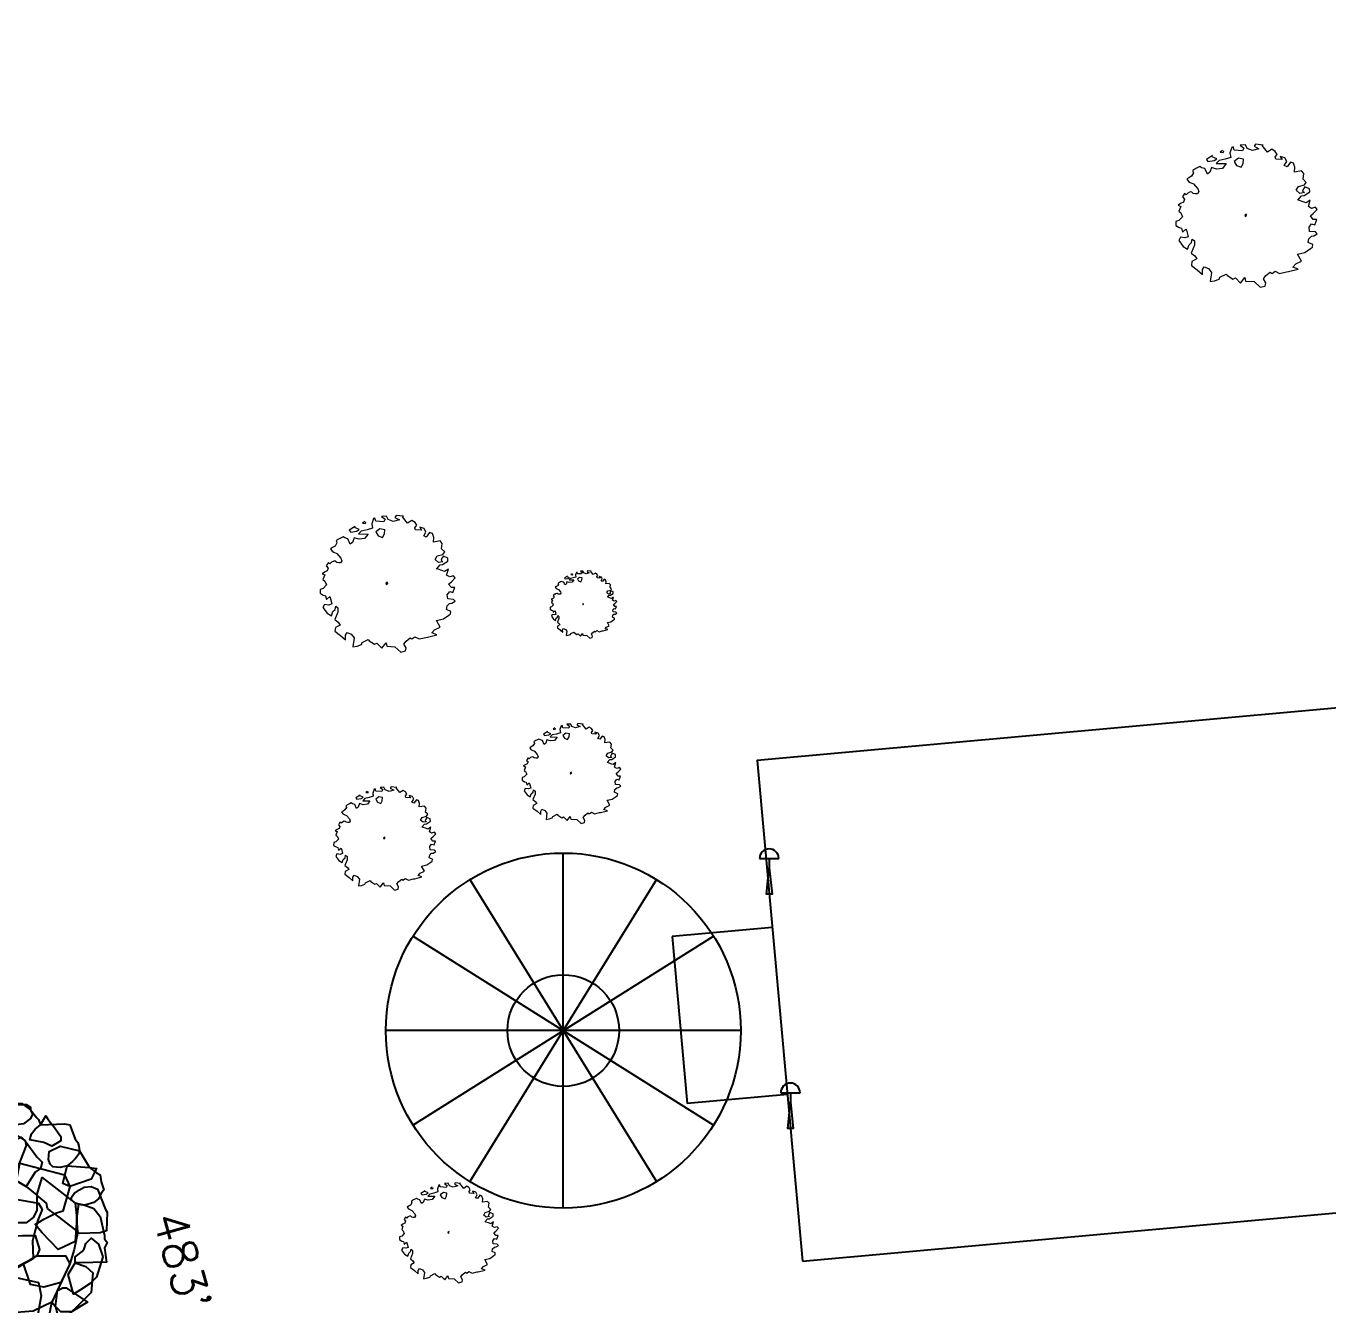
# Model space of a CAD drawing. Extents: x 2080 to 102399, y 2071 to 93424.
# Drawn here: x 75974 to 76906, y 77475 to 78391 of the extents above; entities that cross this region are included whole.
import ezdxf

# ---------------------------------------------------------------- set-up
doc = ezdxf.new("R2010")
doc.units = 0
doc.header["$LTSCALE"] = 20
doc.header["$MEASUREMENT"] = 0
doc.header["$PDMODE"] = 34
doc.header["$PDSIZE"] = 5
for name, color, linetype in [('DIMLINE', 254, 'Continuous'), ('ELEC', 11, 'Continuous'), ('PLANTS', 3, 'Continuous'), ('proposed tree', 3, 'Continuous')]:
    doc.layers.add(name, color=color, linetype=linetype)
doc.layers.add('Mango tree', color=96, linetype='Continuous', lineweight=5)
doc.layers.add('sappotta', color=114, linetype='Continuous', lineweight=5)
doc.styles.add('STYLE1', font='romans.shx')
doc.dimstyles.get("Standard").update_dxf_attribs({"dimtxt": 24, "dimasz": 12, "dimexe": 0.18, "dimexo": 0.0625, "dimgap": 0, "dimtad": 1, "dimzin": 1, "dimdsep": 46, "dimlunit": 4, "dimtxsty": 'STYLE1', "dimblk": 'BLK', "dimcen": 0, "dimse1": 1, "dimse2": 1, "dimclrt": 3, "dimazin": 0, "dimtfac": 1, "dimtix": 1, "dimtmove": 2, "dimatfit": 3, "dimldrblk": 'BLK', "dimfxl": 1, "dimtolj": 1, "dimtzin": 0, "dimarcsym": 0})

# ---------------------------------------------------------------- blocks, each defined once
blk = doc.blocks.new('NEEM')
at = {"layer": 'sappotta', "linetype": 'Continuous'}
for p, q in [((-0.359, 1.043), (-0.396, 1.016)), ((-0.345, 1.011), (-0.34, 1.039)), ((-0.213, 1.092), (-0.242, 1.007)), ((-0.191, 1.099), (-0.213, 1.092)), ((-0.177, 1.048), (-0.191, 1.099)), ((-0.043, 1.039), (-0.177, 1.048)), ((0.003, 1.132), (-0.083, 1.127)), ((-0.083, 1.127), (-0.023, 1.083)), ((-0.023, 1.083), (-0.043, 1.039)), ((0.03, 1.077), (0.003, 1.132)), ((0.114, 1.043), (0.03, 1.077)), ((0.216, 1.072), (0.114, 1.043)), ((0.162, 1.144), (0.142, 1.112)), ((0.142, 1.112), (0.216, 1.072)), ((0.283, 1.13), (0.162, 1.144)), ((0.267, 1.123), (0.283, 1.13)), ((0.351, 1.016), (0.267, 1.123)), ((0.421, 1.063), (0.351, 1.016)), ((0.473, 1.03), (0.421, 1.063)), ((0.501, 0.982), (0.473, 1.03)), ((-0.517, 0.963), (-0.614, 0.901)), ((-0.614, 0.901), (-0.589, 0.87)), ((-0.589, 0.87), (-0.494, 0.884)), ((-0.521, 0.945), (-0.521, 0.945)), ((-0.449, 0.913), (-0.521, 0.945)), ((-0.494, 0.884), (-0.449, 0.913)), ((-0.415, 0.884), (-0.459, 0.839)), ((-0.459, 0.839), (-0.303, 0.837)), ((-0.32, 0.906), (-0.415, 0.884)), ((-0.396, 1.016), (-0.345, 1.011)), ((-0.303, 0.837), (-0.361, 0.762)), ((-0.23, 0.935), (-0.32, 0.906)), ((-0.242, 1.007), (-0.23, 0.935)), ((-0.108, 0.922), (-0.177, 0.872)), ((-0.177, 0.872), (-0.139, 0.809)), ((-0.027, 0.908), (-0.108, 0.922)), ((-0.067, 0.78), (-0.034, 0.839)), ((-0.034, 0.839), (-0.027, 0.908)), ((0.472, 0.942), (0.501, 0.982)), ((0.483, 0.908), (0.472, 0.942)), ((0.581, 0.9), (0.483, 0.908)), ((0.551, 0.95), (0.581, 0.9)), ((0.627, 0.928), (0.551, 0.95)), ((0.616, 0.806), (0.654, 0.87)), ((0.654, 0.87), (0.627, 0.928)), ((0.715, 0.86), (0.66, 0.788)), ((0.762, 0.844), (0.715, 0.86)), ((0.783, 0.779), (0.762, 0.844)), ((-0.85, 0.638), (-0.892, 0.613)), ((-0.818, 0.692), (-0.85, 0.638)), ((-0.783, 0.757), (-0.83, 0.729)), ((-0.83, 0.729), (-0.826, 0.714)), ((-0.826, 0.714), (-0.818, 0.692)), ((-0.749, 0.774), (-0.783, 0.757)), ((-0.717, 0.789), (-0.749, 0.774)), ((-0.689, 0.772), (-0.717, 0.789)), ((-0.638, 0.758), (-0.689, 0.772)), ((-0.598, 0.672), (-0.638, 0.758)), ((-0.562, 0.699), (-0.598, 0.672)), ((-0.533, 0.776), (-0.562, 0.699)), ((-0.452, 0.75), (-0.533, 0.776)), ((-0.361, 0.762), (-0.452, 0.75)), ((-0.139, 0.809), (-0.067, 0.78)), ((0.66, 0.788), (0.616, 0.806)), ((0.776, 0.704), (0.783, 0.779)), ((0.888, 0.723), (0.776, 0.704)), ((0.924, 0.679), (0.888, 0.723)), ((0.913, 0.591), (0.924, 0.679)), ((-0.892, 0.613), (-0.923, 0.594)), ((-0.923, 0.594), (-0.895, 0.555)), ((-0.895, 0.555), (-0.868, 0.54)), ((-0.868, 0.54), (-0.818, 0.517)), ((-0.818, 0.517), (-0.752, 0.44)), ((-0.752, 0.44), (-0.735, 0.394)), ((0.804, 0.415), (0.84, 0.475)), ((0.86, 0.367), (0.804, 0.415)), ((0.84, 0.475), (0.934, 0.5)), ((0.917, 0.437), (0.904, 0.404)), ((0.964, 0.541), (0.913, 0.591)), ((0.942, 0.471), (0.917, 0.437)), ((0.934, 0.5), (0.964, 0.541)), ((1.014, 0.439), (0.942, 0.471)), ((1.018, 0.389), (1.014, 0.439)), ((-1.023, 0.208), (-1.062, 0.182)), ((-0.978, 0.229), (-1.023, 0.208)), ((-0.96, 0.366), (-0.994, 0.31)), ((-0.994, 0.31), (-0.961, 0.275)), ((-0.961, 0.275), (-0.978, 0.229)), ((-0.935, 0.345), (-0.96, 0.366)), ((-0.908, 0.372), (-0.935, 0.345)), ((-0.87, 0.389), (-0.908, 0.372)), ((-0.846, 0.386), (-0.87, 0.389)), ((-0.821, 0.367), (-0.846, 0.386)), ((-0.788, 0.359), (-0.821, 0.367)), ((-0.757, 0.361), (-0.788, 0.359)), ((-0.735, 0.394), (-0.757, 0.361)), ((0.829, 0.259), (0.888, 0.326)), ((0.838, 0.262), (0.829, 0.259)), ((0.931, 0.228), (0.838, 0.262)), ((0.933, 0.378), (0.86, 0.367)), ((0.888, 0.326), (0.93, 0.332)), ((0.904, 0.404), (0.933, 0.378)), ((0.93, 0.332), (1.018, 0.389)), ((0.962, 0.217), (0.931, 0.228)), ((1.025, 0.259), (0.962, 0.217)), ((0.996, 0.16), (1.025, 0.259)), ((-1.062, 0.182), (-1.02, 0.162)), ((-1.02, 0.162), (-1.049, 0.084)), ((-1.049, 0.084), (-1.017, 0.059)), ((-1.017, 0.059), (-0.991, -0.002)), ((0.02, 0.041), (-0.009, 0.024)), ((-0.009, 0.024), (0, 0)), ((0, 0), (0.014, 0.011)), ((0.014, 0.011), (0.027, 0.031)), ((1.046, 0.129), (0.996, 0.16)), ((1.029, 0.011), (1.074, 0.049)), ((1.074, -0.047), (1.029, 0.011)), ((1.109, 0.149), (1.046, 0.129)), ((1.074, 0.049), (1.137, 0.114)), ((1.137, 0.114), (1.109, 0.149)), ((-1.097, -0.077), (-1.098, -0.14)), ((-1.098, -0.14), (-1.044, -0.173)), ((-1.048, -0.062), (-1.097, -0.077)), ((-0.991, -0.002), (-1.048, -0.062)), ((-1.044, -0.173), (-1.007, -0.185)), ((-1.007, -0.185), (-0.992, -0.244)), ((-0.992, -0.244), (-0.937, -0.198)), ((-0.937, -0.198), (-0.93, -0.213)), ((1.007, -0.166), (1.046, -0.114)), ((1.016, -0.234), (1.007, -0.166)), ((1.046, -0.114), (1.1, -0.129)), ((1.129, -0.047), (1.074, -0.047)), ((1.1, -0.129), (1.129, -0.047)), ((-1.025, -0.325), (-1.052, -0.378)), ((-1.052, -0.378), (-0.982, -0.471)), ((-0.953, -0.336), (-1.025, -0.325)), ((-0.902, -0.318), (-0.953, -0.336)), ((-0.93, -0.213), (-0.902, -0.318)), ((-0.848, -0.411), (-0.837, -0.355)), ((-0.837, -0.355), (-0.803, -0.383)), ((-0.803, -0.383), (-0.803, -0.452)), ((0.992, -0.411), (1.004, -0.349)), ((1.066, -0.443), (0.992, -0.411)), ((1.004, -0.349), (1.045, -0.311)), ((1.11, -0.243), (1.016, -0.234)), ((1.045, -0.311), (1.083, -0.306)), ((1.083, -0.306), (1.137, -0.273)), ((1.137, -0.273), (1.11, -0.243)), ((-0.982, -0.471), (-0.91, -0.516)), ((-0.91, -0.516), (-0.888, -0.446)), ((-0.888, -0.446), (-0.848, -0.411)), ((-0.803, -0.452), (-0.853, -0.576)), ((-0.853, -0.576), (-0.797, -0.619)), ((0.826, -0.591), (0.943, -0.565)), ((0.887, -0.704), (0.826, -0.591)), ((0.943, -0.565), (1.032, -0.503)), ((1.032, -0.503), (1.061, -0.484)), ((1.061, -0.484), (1.066, -0.443)), ((-0.844, -0.71), (-0.852, -0.77)), ((-0.852, -0.77), (-0.758, -0.838)), ((-0.766, -0.668), (-0.844, -0.71)), ((-0.797, -0.619), (-0.766, -0.668)), ((-0.676, -0.836), (-0.649, -0.791)), ((-0.649, -0.791), (-0.582, -0.82)), ((-0.582, -0.82), (-0.534, -0.881)), ((0.751, -0.797), (0.797, -0.747)), ((0.834, -0.828), (0.751, -0.797)), ((0.797, -0.747), (0.887, -0.704)), ((-0.758, -0.838), (-0.675, -0.912)), ((-0.675, -0.912), (-0.676, -0.836)), ((-0.534, -0.881), (-0.554, -1.025)), ((-0.554, -1.025), (-0.486, -1.015)), ((-0.486, -1.015), (-0.413, -0.988)), ((-0.413, -0.988), (-0.401, -0.955)), ((-0.401, -0.955), (-0.302, -0.907)), ((-0.302, -0.907), (-0.286, -0.926)), ((-0.286, -0.926), (-0.197, -0.986)), ((-0.197, -0.986), (-0.157, -0.969)), ((-0.157, -0.969), (-0.078, -1.049)), ((-0.078, -1.049), (-0.006, -0.96)), ((-0.006, -0.96), (0.006, -1.017)), ((0.006, -1.017), (0.139, -1.026)), ((0.139, -1.026), (0.236, -1.115)), ((0.287, -0.982), (0.327, -0.932)), ((0.324, -1.046), (0.287, -0.982)), ((0.327, -0.932), (0.391, -0.879)), ((0.391, -0.879), (0.423, -0.897)), ((0.423, -0.897), (0.47, -0.86)), ((0.47, -0.86), (0.543, -0.896)), ((0.543, -0.896), (0.652, -0.871)), ((0.652, -0.871), (0.68, -0.867)), ((0.68, -0.867), (0.834, -0.828)), ((0.236, -1.115), (0.314, -1.096)), ((0.314, -1.096), (0.324, -1.046))]:
    blk.add_line(p, q, dxfattribs=at)
blk = doc.blocks.new('A$C79F71953')
at = {"color": 62}
for points in [[(-92.65, 0.85), (-82.43, -2.34), (-81.79, -8.72), (-86.9, -13.82), (-90.73, -9.36), (-96.48, -2.97), (-90.73, 4.68), (-82.43, 9.15), (-75.41, 4.68), (-81.79, 0.85), (-90.73, 4.68), (-95.84, 12.34), (-94.56, 16.81), (-86.26, 21.91), (-81.79, 21.91), (-77.32, 11.7), (-78.6, 10.43), (-82.43, 9.15), (-87.54, 11.07), (-87.54, 12.98), (-87.54, 25.11), (-88.18, 27.66), (-87.54, 29.57), (-88.18, 27.66), (-95.2, 27.66), (-91.37, 24.47), (-87.54, 21.13), (-86.26, 21.91), (-77.32, 22.55), (-74.77, 25.11), (-74.77, 27.66), (-74.77, 30.85), (-90.73, 32.76), (-95.18, 27.66), (-83.71, 28.93), (-74.77, 30.85), (-74.77, 30.85), (-73.49, 49.36), (-75.41, 51.91), (-82.43, 52.55), (-83.71, 51.27), (-88.82, 47.44), (-86.26, 35.32), (-79.88, 33.4), (-74.77, 30.85), (-72.21, 34.68), (-67.75, 37.23), (-63.91, 39.78), (-61.36, 49.99), (-59.44, 52.55), (-63.28, 55.1), (-63.91, 55.74), (-66.47, 57.65), (-69.02, 58.93), (-69.66, 58.93), (-69.02, 58.93), (-76.68, 57.01), (-77.32, 55.74), (-78.6, 51.27), (-73.49, 49.36), (-73.49, 49.36), (-73.49, 49.36), (-69.02, 44.89), (-69.66, 42.97), (-70.3, 41.06), (-74.77, 41.06), (-75.41, 44.89), (-72.85, 58.29), (-69.02, 58.93), (-47.31, 60.21), (-46.04, 60.21), (-49.87, 55.74), (-54.98, 53.82), (-63.28, 55.1), (-63.91, 67.23), (-62.64, 69.78), (-60.08, 71.05), (-58.81, 71.69), (-53.7, 74.25), (-48.59, 74.25), (-46.04, 73.61), (-44.12, 72.33), (-43.48, 69.78), (-44.12, 67.23), (-50.51, 64.67), (-55.61, 65.95), (-62.64, 69.78), (-60.08, 72.97), (-53.7, 74.25), (-52.42, 78.07), (-50.51, 79.35), (-48.59, 81.27), (-45.4, 83.18), (-41.57, 85.09), (-47.31, 87.01), (-41.57, 85.09), (-35.18, 86.37), (-33.27, 84.46), (-33.27, 80.63), (-31.99, 78.71), (-31.99, 75.52), (-34.54, 73.61), (-39.65, 70.42), (-43.48, 69.78), (-47.31, 71.05), (-53.7, 74.25), (-52.42, 78.07), (-35.18, 92.75), (-26.24, 92.75), (-18.58, 91.48), (-16.67, 87.01), (-17.3, 83.18), (-21.13, 79.99), (-24.97, 76.8), (-31.99, 75.52), (-33.27, 80.63), (-35.18, 92.75), (-26.88, 95.94), (-20.5, 95.94), (-14.11, 95.3), (-9.64, 94.67), (-3.26, 93.39), (-0.7, 92.11), (1.85, 88.28), (1.21, 85.09), (-0.7, 81.9), (-3.26, 79.35), (-7.09, 77.44), (-24.97, 76.8), (-24.97, 76.8), (-17.3, 83.18), (-9.64, 94.67), (-4.53, 96.58), (-0.7, 96.58), (5.04, 95.94), (10.79, 94.03), (12.71, 91.48), (13.98, 88.92), (16.54, 85.73), (14.62, 73.61), (9.51, 73.61), (-7.09, 77.44), (2.49, 81.27), (6.32, 85.09), (23.56, 87.01), (27.39, 87.65), (33.14, 87.65), (36.97, 87.65), (40.16, 85.73), (40.16, 83.82), (41.44, 80.63), (40.16, 77.44), (35.05, 73.61), (15.9, 71.05), (14.62, 70.42), (16.54, 85.73), (17.81, 94.03), (18.45, 94.67), (22.92, 94.03), (30.58, 88.28), (33.78, 88.28), (40.16, 83.82), (40.16, 83.82), (44.63, 78.07), (45.91, 76.8), (47.19, 72.97), (51.02, 79.35), (52.29, 77.44), (54.21, 74.88), (57.4, 71.05), (59.96, 67.23), (61.87, 64.67), (61.87, 61.48), (55.49, 57.65), (49.74, 60.21), (43.35, 61.48), (39.52, 62.12), (40.8, 66.59), (43.35, 69.78), (47.19, 72.97), (64.42, 73.61), (68.26, 72.97), (72.09, 62.76), (74, 60.21), (74.64, 57.65), (75.28, 54.46), (74.64, 51.91), (72.09, 48.72), (70.17, 46.8), (66.34, 43.61), (61.23, 42.34), (56.12, 42.97), (54.21, 44.89), (52.93, 48.08), (53.57, 53.82), (61.23, 57.65), (75.28, 54.46), (82.3, 42.34), (87.41, 41.7), (83.58, 34.04), (68.26, 28.93), (63.15, 30.85), (66.34, 43.61), (82.3, 42.34), (87.41, 38.51), (89.96, 37.23), (90.6, 32.13), (92.52, 26.38), (90.6, 23.83), (88.69, 20), (85.5, 17.45), (79.11, 15.53), (74.64, 16.17), (72.09, 16.81), (69.53, 19.36), (69.53, 21.28), (71.45, 23.83), (75.28, 26.38), (78.47, 28.3), (83.58, 28.93), (88.05, 27.02), (93.8, 12.34), (95.07, 10.43), (94.43, -2.97), (89.96, -4.25), (75.28, -4.89), (74, -3.61), (73.36, 5.96), (74.64, 16.17), (79.11, 15.53), (85.5, 12.98), (89.96, 7.24), (93.16, -6.17), (93.16, -8.72), (95.07, -11.27), (93.16, -15.1), (94.43, -25.31), (75.28, -25.95), (72.09, -25.95), (72.09, -21.48), (77.19, -17.65), (78.47, -15.74), (79.75, -11.91), (83.58, -8.08), (88.69, -12.55), (91.88, -21.48), (87.41, -36.16), (82.94, -40.63), (75.92, -45.09), (70.81, -48.29), (66.98, -34.25), (72.09, -25.95), (79.75, -28.5), (84.86, -32.97), (83.58, -47.01), (77.83, -52.75), (72.73, -57.86), (69.53, -61.05), (61.87, -61.05), (58.04, -57.22), (59.32, -45.73), (63.15, -43.82), (65.7, -43.82), (81.03, -54.03), (69.53, -61.05), (65.7, -66.15), (61.23, -70.62), (58.04, -75.09), (50.38, -75.73), (46.55, -75.73), (45.27, -74.45), (44.63, -70.62), (49.1, -67.43), (51.65, -66.15), (53.57, -64.24), (55.49, -54.03), (58.04, -57.22), (61.23, -70.62), (58.04, -75.09), (45.27, -85.3), (36.97, -88.49), (29.31, -88.49), (24.2, -87.85), (22.28, -83.39), (29.31, -77.64), (33.14, -68.07), (36.97, -66.79), (39.52, -77.64), (39.52, -79.56), (35.05, -83.39), (26.11, -95.51), (12.71, -92.96), (-3.9, -89.77), (1.85, -77.64), (10.15, -75.73), (12.71, -77), (13.98, -80.19), (15.9, -82.11), (15.9, -84.66), (13.98, -87.85), (12.07, -89.77), (4.41, -94.23), (-3.9, -93.6), (-9, -90.41), (-14.11, -88.49), (-17.94, -85.3), (-18.58, -82.11), (-16.03, -78.92), (-12.2, -75.73), (-8.36, -64.24), (-3.26, -64.24), (1.21, -80.19), (-7.09, -86.58), (-23.69, -85.3), (-24.97, -78.92), (-31.99, -71.9), (-30.07, -69.35), (-24.33, -64.88), (-21.77, -62.96), (-20.5, -62.96), (-21.13, -75.09), (-27.52, -86.58), (-30.07, -86.58), (-31.99, -71.9), (-46.04, -71.26), (-52.42, -69.35), (-72.21, -56.58), (-57.53, -52.11), (-51.78, -51.48), (-47.31, -52.11), (-41.57, -52.75), (-43.48, -54.67), (-46.04, -59.77), (-48.59, -63.6), (-64.55, -66.15), (-63.28, -52.75), (-31.35, -51.48), (-30.07, -69.35), (-40.93, -73.17), (-79.24, -53.39), (-86.9, -40.63), (-86.26, -26.59), (-61.36, -29.14), (-62, -32.97), (-63.91, -36.8), (-67.11, -49.56), (-73.49, -52.11), (-83.07, -45.09), (-93.29, -23.4), (-83.07, -15.1), (-74.77, -18.29), (-73.49, -22.76), (-77.32, -26.59), (-95.2, -27.86), (-94.56, -13.19)], [(-70.3, 27.66), (-56.89, 31.49), (-49.23, 28.93), (-47.95, 19.36), (-49.23, 16.81), (-63.91, 14.89), (-68.38, 15.53), (-69.66, 18.09), (-70.94, 31.49), (-70.3, 41.06), (-69.02, 44.89), (-61.36, 49.99), (-55.61, 49.36), (-50.51, 48.08), (-47.31, 46.17), (-44.76, 44.25), (-46.04, 32.76), (-51.14, 32.13), (-55.61, 41.7), (-63.91, 39.78), (-63.91, 39.78), (-39.65, 62.12), (-42.21, 63.4), (-31.99, 71.05), (-28.8, 62.12), (-27.52, 48.72), (-31.99, 45.53), (-37.74, 44.25), (-44.12, 48.72), (-42.21, 63.4), (-39.65, 66.59), (-23.05, 69.78), (-19.86, 72.33), (-12.83, 73.61), (-6.45, 72.33), (-4.53, 71.05), (-3.26, 67.86), (-3.9, 64.03), (-8.36, 50.63), (-13.47, 49.36), (-27.52, 51.27), (-28.8, 62.12), (-25.6, 74.25), (-24.97, 76.8), (-7.09, 77.44), (0.57, 75.52), (9.51, 73.61), (14.62, 70.42), (14.62, 70.42), (10.15, 56.38), (6.96, 44.89), (0.57, 44.89), (-4.53, 48.08), (-3.26, 67.86), (15.9, 71.05), (24.2, 70.42), (26.11, 69.14), (28.67, 66.59), (30.58, 65.31), (36.33, 61.48), (36.97, 58.29), (30.58, 41.7), (10.15, 42.97), (13.98, 55.1), (33.14, 64.03), (36.33, 61.48), (44.63, 49.99), (48.46, 46.17), (47.19, 41.7), (43.35, 39.15), (36.97, 28.93), (29.95, 32.76), (32.5, 45.53), (64.42, 37.23), (68.26, 28.93), (66.98, 24.47), (63.15, 11.07), (57.4, 9.15), (52.29, 12.98), (51.65, 16.81), (44.63, 22.55), (48.46, 35.32), (72.09, 16.81), (73.36, 5.96), (72.09, -10.63), (59.96, -16.38), (48.46, -4.25), (43.35, 1.49), (49.74, 5.32), (57.4, 9.15), (74, -3.61), (71.45, -16.38), (68.26, -26.59), (61.87, -39.99), (49.74, -43.18), (40.16, -41.27), (35.05, -26.59), (42.08, -22.76), (44.63, -20.84), (65.06, -20.84), (68.26, -26.59), (55.49, -54.03), (42.08, -60.41), (17.81, -62.33), (17.18, -55.31), (18.45, -47.65), (25.48, -35.52), (45.91, -39.99), (47.82, -49.56), (44.63, -66.79), (22.28, -67.43), (3.77, -68.07), (-8.36, -64.24), (-11.56, -43.18), (-5.81, -41.9), (9.51, -41.9), (12.71, -43.82), (12.71, -47.01), (12.07, -58.5), (-5.17, -60.41), (-9.64, -59.13), (-24.97, -47.65), (-39.01, -36.16), (-19.86, -33.61), (-14.11, -38.07), (-19.86, -53.39), (-41.57, -52.75), (-50.51, -34.88), (-54.98, -30.42), (-50.51, -9.99), (-34.54, -22.12), (-34.54, -27.23), (-46.67, -31.69), (-61.36, -24.67), (-69.02, -2.34), (-62.64, 1.49), (-43.48, 2.77), (-44.76, -9.99), (-65.19, -13.19), (-69.66, -6.8), (-77.32, 11.7), (-70.3, 23.83), (-49.87, 21.91), (-47.31, 9.15), (-56.25, 6.6), (-77.32, 11.7), (-70.3, 23.83)]]:
    blk.add_lwpolyline(points, close=True, dxfattribs=at)
blk.add_lwpolyline([(-45.4, 29.57), (-33.27, 29.57), (-32.63, 21.28), (-37.1, 16.17), (-42.84, 13.62), (-47.95, 19.36), (-49.23, 35.32), (-47.31, 37.23), (-40.93, 40.42), (-37.74, 44.25), (-30.71, 42.97), (-21.77, 37.23), (-23.05, 32.13), (-33.27, 29.57), (-48.59, 41.7), (-27.52, 45.53), (-19.86, 46.17), (-12.83, 44.25), (-8.36, 39.78), (-8.36, 36.59), (-13.47, 32.13), (-21.13, 29.57), (-22.41, 44.89), (-16.67, 46.17), (-10.28, 47.44), (10.15, 42.97), (13.98, 40.42), (14.62, 36.59), (-0.06, 34.04), (-5.17, 30.85), (-10.28, 27.02), (-8.36, 36.59), (-8.36, 39.78), (-0.7, 38.51), (10.15, 42.97), (26.75, 36.59), (28.67, 25.11), (22.28, 11.07), (13.98, 14.26), (10.15, 28.93), (18.45, 33.4), (29.95, 32.76), (36.97, 28.93), (44.63, 22.55), (44.63, 11.7), (42.08, 6.6), (36.97, 2.77), (30.58, 2.77), (24.2, 5.96), (28.03, 20), (45.91, 16.81), (48.46, 12.34), (45.27, 4.68), (41.44, -9.99), (42.08, -22.76), (27.39, -30.42), (22.92, -18.29), (17.18, -14.46), (24.84, -6.8), (34.42, -6.17), (43.35, -6.17), (46.55, -16.38), (44.63, -20.84), (21.65, -34.88), (-0.7, -38.07), (-7.73, -26.59), (-5.17, -21.48), (-1.34, -18.29), (3.77, -18.29), (8.24, -18.93), (13.98, -21.48), (15.9, -23.4), (16.54, -25.95), (16.54, -29.78), (14.62, -40.63), (-0.7, -38.07), (-28.8, -31.69), (-34.54, -27.23), (-30.71, -11.91), (-17.94, -11.27), (-8.36, -13.82), (-9, -19.57), (-14.11, -38.07), (-39.65, -25.95), (-43.48, 2.77), (-33.27, 1.49), (-22.41, -2.34), (-30.71, -11.91), (-44.76, -9.99), (-47.31, 9.15), (-42.84, 13.62), (-37.1, 16.17), (-19.86, 2.77), (-28.8, 0.85), (-32.63, 21.28), (-13.47, 32.13), (-8.36, 22.55), (-14.75, 16.81), (-13.47, 32.13), (4.41, 28.3), (8.88, 24.47), (6.32, 6.6), (-0.06, 12.98), (-1.98, 23.83), (26.75, 12.98), (27.39, 8.51), (24.84, -6.8), (17.18, -9.99), (-3.9, -8.72), (12.71, 4.68), (13.34, -5.53), (13.98, -21.48), (-5.17, -21.48), (-12.83, -13.82), (-17.3, -1.06), (-10.92, -1.7), (-8.36, -13.82), (-25.6, -18.29), (-30.71, -11.91), (-30.74, 11.23), (-14.75, 16.81), (-9, 8.51), (-10.92, -1.7), (-17.94, 12.98), (8.88, 14.89), (3.77, -2.34), (-4.53, 0.85), (-7.09, 14.89)], dxfattribs=at)
blk = doc.blocks.new('A$C74E52B3C')
at = {"layer": 'PLANTS', "linetype": 'Continuous', "ltscale": 0.5}
for p, q in [((0, -127.14), (0, 127.14)), ((-66.88, 108.12), (66.88, -108.12)), ((66.88, 108.12), (-66.88, -108.12)), ((107.67, -67.61), (-107.67, 67.61)), ((-107.67, -67.61), (107.67, 67.61)), ((127.14, 0), (-127.14, 0))]:
    blk.add_line(p, q, dxfattribs=at)
for radius in [127.14, 39.97]:
    blk.add_circle((0, 0), radius, dxfattribs=at)
blk = doc.blocks.new('BULB8_FT')
for p, q in [((3.56, 0), (-3.56, 0)), ((0, 0), (0, 3.46))]:
    blk.add_line(p, q)
blk.add_arc((0, 0), 3.56, 180, 0)
blk = doc.blocks.new('A$C1B5C7E3C')
at = {"layer": 'ELEC', "linetype": 'Continuous', "ltscale": 0.5}
blk.add_lwpolyline([(13.8, 37.7), (13.8, 37.7), (17.9, 0), (10, 0)], close=True, dxfattribs=at)
at = {"layer": 'ELEC', "xscale": 3.88799999999901, "yscale": 3.88799999999901, "zscale": 3.88799999999901, "rotation": 180}
blk.add_blockref('BULB8_FT', (13.8, 51.1), dxfattribs=at)
blk = doc.blocks.new('BLK')
for q in [(0, 2), (-2, 0), (0, -2), (2, 0)]:
    blk.add_line((0, 0), q)
blk.add_circle((0, 0), 1)
blk = doc.blocks.new('*D387')
at = {"layer": 'Defpoints', "color": 0, "ltscale": 0.5, "transparency": 16777216}
for p in [(75563.85, 79449.41), (75389.62, 79414.4), (76081.35, 76873.72)]:
    blk.add_point(p, dxfattribs=at)
at = {"layer": 'DIMLINE', "color": 0, "lineweight": -2, "ltscale": 0.5, "transparency": 16777216}
blk.add_line((75904.75, 76850.48), (75391.98, 79402.63), dxfattribs=at)
at = {"layer": 'DIMLINE', "color": 0, "lineweight": -2, "ltscale": 0.5, "transparency": 16777216, "xscale": 12, "yscale": 12, "zscale": 12}
for p, rotation in [((75389.62, 79414.4), 101.3604099704853), ((75907.12, 76838.71), 281.3604099704853)]:
    blk.add_blockref('BLK', p, dxfattribs=dict(at, rotation=rotation))
at = {"layer": 'DIMLINE', "color": 3, "ltscale": 0.5, "transparency": 16777216, "insert": (75675.82, 78132.07), "char_height": 24, "attachment_point": 5, "rotation": 281.36041, "style": 'STYLE1'}
blk.add_mtext('\\A1;218\'-11{\\H1.000000x;\\S1/4;}"', dxfattribs=at)
blk = doc.blocks.new('*D393')
at = {"layer": 'Defpoints', "color": 0, "ltscale": 0.5, "transparency": 16777216}
for p in [(78764.72, 77628.74), (76069.52, 76914.58), (76081.04, 76873.63)]:
    blk.add_point(p, dxfattribs=at)
at = {"layer": 'DIMLINE', "color": 0, "lineweight": -2, "ltscale": 0.5, "transparency": 16777216}
blk.add_line((78741.65, 77666.44), (76081.07, 76917.83), dxfattribs=at)
at = {"layer": 'DIMLINE', "color": 0, "lineweight": -2, "ltscale": 0.5, "transparency": 16777216, "xscale": 12, "yscale": 12, "zscale": 12}
for p, rotation in [((78753.2, 77669.69), 15.71492679865437), ((76069.52, 76914.58), 195.7149267986544)]:
    blk.add_blockref('BLK', p, dxfattribs=dict(at, rotation=rotation))
at = {"layer": 'DIMLINE', "color": 3, "ltscale": 0.5, "transparency": 16777216, "insert": (77407.49, 77305.89), "char_height": 24, "attachment_point": 5, "rotation": 15.71493, "style": 'STYLE1'}
blk.add_mtext('\\A1;232\'-4"', dxfattribs=at)
blk = doc.blocks.new('*D395')
at = {"layer": 'Defpoints', "color": 0, "ltscale": 0.5, "transparency": 16777216}
for p in [(75294.99, 80283.34), (75105.38, 80229), (76892.85, 74707.96)]:
    blk.add_point(p, dxfattribs=at)
at = {"layer": 'DIMLINE', "color": 0, "lineweight": -2, "ltscale": 0.5, "transparency": 16777216}
blk.add_line((76699.93, 74665.15), (75108.68, 80217.46), dxfattribs=at)
at = {"layer": 'DIMLINE', "color": 0, "lineweight": -2, "ltscale": 0.5, "transparency": 16777216, "xscale": 12, "yscale": 12, "zscale": 12}
for p, rotation in [((75105.38, 80229), 105.9918380585316), ((76703.23, 74653.62), 285.9918380585316)]:
    blk.add_blockref('BLK', p, dxfattribs=dict(at, rotation=rotation))
at = {"layer": 'DIMLINE', "color": 3, "ltscale": 0.5, "transparency": 16777216, "insert": (76097.26, 77466.3), "char_height": 24, "attachment_point": 5, "rotation": 285.99184, "style": 'STYLE1'}
blk.add_mtext('\\A1;483\'-3{\\H1.000000x;\\S3/4;}"', dxfattribs=at)

msp = doc.modelspace()

# ---------------------------------------------------------------- linework, layer by layer
at = {"linetype": 'Continuous', "ltscale": 0.5}
for p, q in [((76508.212, 77745.705), (76436.507, 77739.199)), ((76519.056, 77626.196), (76447.35, 77619.69))]:
    msp.add_line(p, q, dxfattribs=at)
msp.add_lwpolyline([(76529.9, 77506.687), (77246.954, 77571.75), (77238.821, 77661.382, 1), (77222.555, 77840.645), (77214.422, 77930.277), (76497.368, 77865.214)], format="xyb", close=True, dxfattribs=at)
msp.add_lwpolyline([(76436.507, 77739.199), (76447.35, 77619.69)], dxfattribs=at)

# ---------------------------------------------------------------- block references
at = {"layer": 'ELEC', "linetype": 'Continuous', "ltscale": 0.5, "xscale": 0.5, "yscale": 0.5, "zscale": 0.5}
for p in [(76499.062, 77769.569), (76514.286, 77601.783)]:
    msp.add_blockref('A$C1B5C7E3C', p, dxfattribs=at)
at = {"layer": 'Mango tree', "linetype": 'Continuous'}
for p, xscale, yscale, zscale in [((76847.046, 78254.816), 45.35788613394834, 45.35788613394834, 45.35788613394834), ((76231.787, 77991.214), 43.32526413271262, 43.32526413271262, 43.32526413271262), ((76372.48, 77976.696), 21.37400749267545, 21.37400749267545, 21.37400749267545), ((76363.71, 77855.57), 31.68409082587459, 31.68409082587459, 31.68409082587459), ((76229.941, 77809.041), 32.73672138317488, 32.73672138317488, 32.73672138317488), ((76276.005, 77526.65), 31.71217721683206, 31.71217721683206, 31.71217721683206)]:
    msp.add_blockref('NEEM', p, dxfattribs=dict(at, xscale=xscale, yscale=yscale, zscale=zscale))
at = {"layer": 'proposed tree', "linetype": 'Continuous', "ltscale": 0.5}
for name, p in [('A$C74E52B3C', (76358.49, 77671.873)), ('A$C79F71953', (75936.736, 77531.408))]:
    msp.add_blockref(name, p, dxfattribs=at)

# ---------------------------------------------------------------- dimensions: what is measured, and where the dimension line sits
at = {"layer": 'DIMLINE', "ltscale": 0.5}
dim = msp.add_linear_dim(base=(75105.376, 80229.001), p1=(76892.847, 74707.961), p2=(75294.992, 80283.343), angle=105.991838, dimstyle='Standard', override={"dimfxl": 0.25, "dimarcsym": 1}, dxfattribs=at)
dim.commit()
dim.dimension.update_dxf_attribs({"geometry": '*D395', "text_midpoint": (76097.259, 77466.303), "dimtype": 161})
for p1, p2, distance, picture, middle in [((76081.352, 76873.719), (75563.854, 79449.406), 177.717, '*D387', (75675.819, 78132.071)), ((78764.725, 77628.735), (76081.039, 76873.63), -42.544, '*D393', (77407.489, 77305.888))]:
    dim = msp.add_aligned_dim(p1=p1, p2=p2, distance=distance, dimstyle='Standard', override={"dimfxl": 0.25, "dimarcsym": 1}, dxfattribs=at)
    dim.commit()
    dim.dimension.update_dxf_attribs({"geometry": picture, "text_midpoint": middle})

doc.saveas('drawing.dxf')
